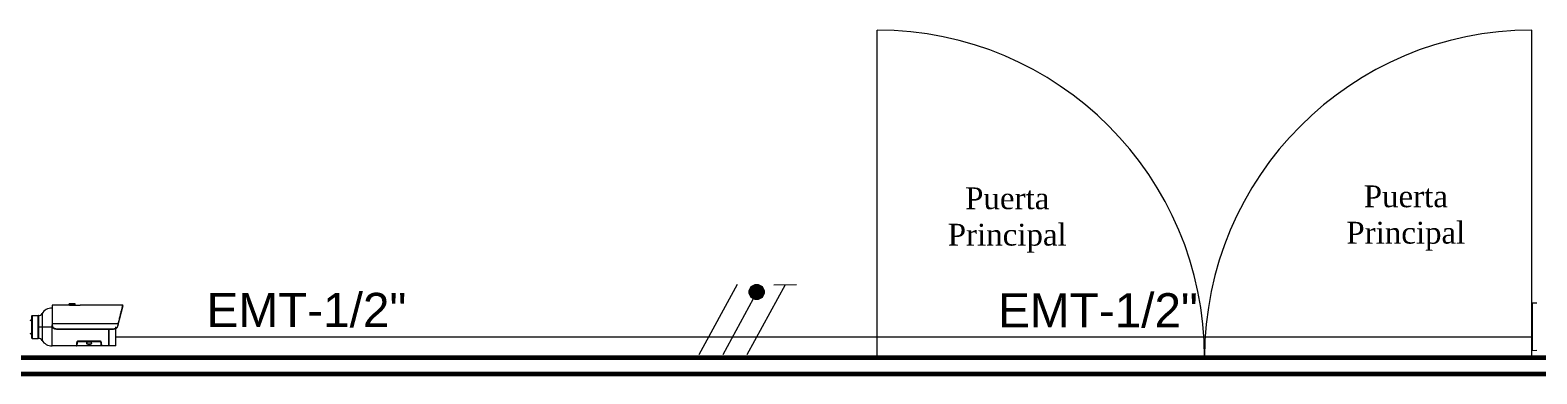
# Model space of a CAD drawing. Header units: metres. Extents: x 29 to 562, y -33 to 369.
# Drawn here: x 281.84 to 295.65, y 176.47 to 179.62 of the extents above; entities that cross this region are included whole.
import ezdxf

# ---------------------------------------------------------------- set-up
doc = ezdxf.new("R2010")
doc.units = ezdxf.units.M
doc.header["$LTSCALE"] = 2
for name, color, linetype, lineweight in [('001_Dark_1 10', 7, 'Continuous', 0), ('A-DOOR', 251, 'Continuous', 18), ('A-WALL', 7, 'Continuous', 60), ('Alambrado', 7, 'Continuous', 9), ('S-WALL', 7, 'Continuous', 60), ('TEXTO_ILUMINACION', 7, 'Continuous', 9), ('Tuberia', 1, 'Continuous', 9)]:
    doc.layers.add(name, color=color, linetype=linetype, lineweight=lineweight)
doc.styles.add('ROMANS', font='arial.ttf')
doc.styles.get("Standard").update_dxf_attribs({"font": 'arial.ttf'})

# ---------------------------------------------------------------- blocks, each defined once
blk = doc.blocks.new('Camaras')
at = {"layer": '001_Dark_1 10'}
for p, q in [((-0.00015, 0.01443), (-0.00015, -0.01443)), ((0, 0.01457), (0, -0.01457)), ((0.00069, 0.01453), (0, 0.01457)), ((0.00293, 0.01449), (0.00222, 0.01453)), ((0.03479, 0.01314), (0.03479, 0.00143)), ((0.03493, 0.01328), (0.03493, 0.00144)), ((0.04592, 0.01328), (0.03493, 0.01328)), ((0.04523, 0.01414), (0.04524, 0.01415)), ((0.04523, 0.0135), (0.04523, 0.01414)), ((0.04523, 0.0135), (0.04523, 0.0135)), ((0.04523, 0.0135), (0.04525, 0.01349)), ((0.0454, 0.01424), (0.04524, 0.01415)), ((0.0454, 0.0134), (0.04524, 0.01349)), ((0.04525, 0.0135), (0.04525, 0.01414)), ((0.04529, 0.0135), (0.04529, 0.01414)), ((0.0453, 0.01418), (0.0453, 0.01418)), ((0.0453, 0.01346), (0.0453, 0.01346)), ((0.0453, 0.01346), (0.0453, 0.01346)), ((0.04533, 0.01418), (0.04533, 0.01418)), ((0.04534, 0.01418), (0.04533, 0.01418)), ((0.04533, 0.01346), (0.04533, 0.01346)), ((0.04533, 0.01346), (0.04534, 0.01346)), ((0.04538, 0.01349), (0.04538, 0.01415)), ((0.04868, 0.01424), (0.0454, 0.01424)), ((0.0454, 0.01417), (0.0454, 0.01418)), ((0.04541, 0.01418), (0.0454, 0.01418)), ((0.0454, 0.01346), (0.0454, 0.01347)), ((0.0454, 0.01346), (0.04541, 0.01346)), ((0.0454, 0.0134), (0.04868, 0.0134)), ((0.04549, 0.01416), (0.04549, 0.01418)), ((0.04551, 0.01418), (0.04549, 0.01418)), ((0.04549, 0.01349), (0.04549, 0.01415)), ((0.04549, 0.01346), (0.04549, 0.01348)), ((0.04549, 0.01346), (0.04551, 0.01346)), ((0.04562, 0.01346), (0.04562, 0.01418)), ((0.04564, 0.01418), (0.04562, 0.01418)), ((0.04562, 0.01346), (0.04564, 0.01346)), ((0.04564, 0.01418), (0.04563, 0.01416)), ((0.04563, 0.01348), (0.04563, 0.01416)), ((0.04564, 0.01346), (0.04563, 0.01348)), ((0.04577, 0.01346), (0.04577, 0.01418)), ((0.0458, 0.01418), (0.04577, 0.01418)), ((0.04577, 0.01346), (0.0458, 0.01346)), ((0.0458, 0.01418), (0.04579, 0.01416)), ((0.04579, 0.01348), (0.04579, 0.01416)), ((0.0458, 0.01346), (0.04579, 0.01348)), ((0.04592, 0.0134), (0.04592, 0.01328)), ((0.04595, 0.01346), (0.04595, 0.01418)), ((0.04598, 0.01418), (0.04595, 0.01418)), ((0.04595, 0.01346), (0.04598, 0.01346)), ((0.04598, 0.01418), (0.04598, 0.01417)), ((0.04598, 0.01347), (0.04598, 0.01417)), ((0.04598, 0.01346), (0.04598, 0.01347)), ((0.04615, 0.01346), (0.04615, 0.01418)), ((0.04618, 0.01418), (0.04615, 0.01418)), ((0.04615, 0.01346), (0.04618, 0.01346)), ((0.04618, 0.01418), (0.04618, 0.01418)), ((0.04618, 0.01346), (0.04618, 0.01418)), ((0.04618, 0.01346), (0.04618, 0.01346)), ((0.04637, 0.01346), (0.04637, 0.01418)), ((0.0464, 0.01418), (0.04637, 0.01418)), ((0.04637, 0.01346), (0.0464, 0.01346)), ((0.0464, 0.01346), (0.0464, 0.01418)), ((0.0466, 0.01346), (0.0466, 0.01418)), ((0.04663, 0.01418), (0.0466, 0.01418)), ((0.0466, 0.01346), (0.04663, 0.01346)), ((0.04663, 0.01346), (0.04663, 0.01418)), ((0.04684, 0.01346), (0.04684, 0.01418)), ((0.04687, 0.01418), (0.04684, 0.01418)), ((0.04684, 0.01346), (0.04687, 0.01346)), ((0.04687, 0.01346), (0.04687, 0.01418)), ((0.04704, 0.01327), (0.05121, 0.01327)), ((0.04708, 0.01346), (0.04708, 0.01418)), ((0.04712, 0.01418), (0.04708, 0.01418)), ((0.04708, 0.01346), (0.04712, 0.01346)), ((0.04712, 0.01346), (0.04712, 0.01418)), ((0.04732, 0.01346), (0.04732, 0.01418)), ((0.04736, 0.01418), (0.04732, 0.01418)), ((0.04732, 0.01346), (0.04736, 0.01346)), ((0.04736, 0.01346), (0.04736, 0.01418)), ((0.04756, 0.01346), (0.04756, 0.01418)), ((0.04759, 0.01418), (0.04756, 0.01418)), ((0.04756, 0.01346), (0.04759, 0.01346)), ((0.04759, 0.01346), (0.04759, 0.01418)), ((0.04779, 0.01418), (0.04779, 0.01418)), ((0.04779, 0.01346), (0.04779, 0.01418)), ((0.04782, 0.01418), (0.04779, 0.01418)), ((0.04779, 0.01346), (0.04779, 0.01346)), ((0.04779, 0.01346), (0.04782, 0.01346)), ((0.04782, 0.01346), (0.04782, 0.01418)), ((0.048, 0.01417), (0.048, 0.01418)), ((0.04802, 0.01418), (0.048, 0.01418)), ((0.048, 0.01347), (0.048, 0.01417)), ((0.048, 0.01347), (0.048, 0.01346)), ((0.048, 0.01346), (0.04802, 0.01346)), ((0.04802, 0.01346), (0.04802, 0.01418)), ((0.04815, 0.0134), (0.04815, 0.01327)), ((0.04821, 0.01418), (0.04819, 0.01418)), ((0.04819, 0.01416), (0.04819, 0.01418)), ((0.04819, 0.01348), (0.04819, 0.01416)), ((0.04819, 0.01348), (0.04819, 0.01346)), ((0.04819, 0.01346), (0.04821, 0.01346)), ((0.04821, 0.01346), (0.04821, 0.01418)), ((0.04838, 0.01418), (0.04836, 0.01418)), ((0.04837, 0.01416), (0.04836, 0.01418)), ((0.04837, 0.01348), (0.04836, 0.01346)), ((0.04836, 0.01346), (0.04838, 0.01346)), ((0.04837, 0.01348), (0.04837, 0.01416)), ((0.04838, 0.01346), (0.04838, 0.01418)), ((0.04852, 0.01418), (0.0485, 0.01418)), ((0.0485, 0.01346), (0.04852, 0.01346)), ((0.04852, 0.01416), (0.04852, 0.01418)), ((0.04852, 0.01349), (0.04852, 0.01415)), ((0.04852, 0.01346), (0.04852, 0.01348)), ((0.04863, 0.01418), (0.04862, 0.01418)), ((0.04862, 0.01346), (0.04863, 0.01346)), ((0.04863, 0.01417), (0.04863, 0.01418)), ((0.04863, 0.01346), (0.04863, 0.01347)), ((0.04865, 0.01349), (0.04865, 0.01415)), ((0.04868, 0.01424), (0.04878, 0.01418)), ((0.04868, 0.0134), (0.04878, 0.01346)), ((0.04872, 0.01418), (0.04871, 0.01418)), ((0.04871, 0.01346), (0.04872, 0.01346)), ((0.04872, 0.01417), (0.04872, 0.01418)), ((0.04872, 0.01346), (0.04872, 0.01347)), ((0.04874, 0.0135), (0.04874, 0.01414)), ((0.04876, 0.01418), (0.04876, 0.01418)), ((0.04876, 0.01418), (0.04876, 0.01418)), ((0.04876, 0.01346), (0.04876, 0.01346)), ((0.04876, 0.01346), (0.04876, 0.01346)), ((0.04881, 0.0135), (0.04881, 0.01414)), ((0.04884, 0.0135), (0.04884, 0.01414)), ((0.07804, 0.01328), (0.05205, 0.01328)), ((0.07509, 0.00076), (0.07817, 0.0131)), ((0.02226, 0.00672), (0.02226, -0.00664)), ((0.02254, 0.007), (0.02254, -0.00692)), ((0.02254, 0.007), (0.02635, 0.007)), ((0.02635, -0.00692), (0.02635, 0.007)), ((0.02644, 0.00692), (0.02644, -0.00684)), ((0.02644, -0.00651), (0.02644, 0.00692)), ((0.02652, -0.00692), (0.02652, 0.007)), ((0.02652, 0.00004), (0.03522, 0.00004)), ((0.03479, -0.01152), (0.03479, 0.00143)), ((0.07526, 0.00201), (0.03493, 0.00201)), ((0.07349, 0.00004), (0.07349, -0.01139)), ((0.07526, 0.00202), (0.07496, 0.0008)), ((0.02254, -0.00692), (0.02635, -0.00692)), ((0.03747, -0.00135), (0.03757, -0.00135)), ((0.03757, -0.00121), (0.03757, -0.00135)), ((0.03757, -0.00121), (0.07239, -0.00121)), ((0.07239, -0.00135), (0.03757, -0.00135)), ((0.0508, -0.00859), (0.05071, -0.00859)), ((0.06402, -0.00856), (0.0508, -0.00856)), ((0.0508, -0.00856), (0.0508, -0.00859)), ((0.06402, -0.00859), (0.0508, -0.00859)), ((0.0508, -0.00867), (0.06402, -0.00867)), ((0.0508, -0.00867), (0.0508, -0.00881)), ((0.0508, -0.00881), (0.06402, -0.00881)), ((0.05502, -0.00859), (0.05501, -0.00867)), ((0.05576, -0.00859), (0.05577, -0.00867)), ((0.05602, -0.00912), (0.05599, -0.01004)), ((0.05602, -0.00867), (0.0561, -0.00859)), ((0.05879, -0.00912), (0.05602, -0.00912)), ((0.05607, -0.00997), (0.0561, -0.00915)), ((0.05874, -0.00915), (0.05608, -0.00915)), ((0.05629, -0.00859), (0.05629, -0.00867)), ((0.05852, -0.00867), (0.05852, -0.00859)), ((0.05871, -0.00915), (0.05874, -0.00997)), ((0.05872, -0.00859), (0.0588, -0.00867)), ((0.05882, -0.01004), (0.05879, -0.00912)), ((0.06402, -0.00859), (0.06402, -0.00856)), ((0.0641, -0.00859), (0.06402, -0.00859)), ((0.06402, -0.00881), (0.06402, -0.00867)), ((0.06959, -0.00135), (0.06959, -0.01152)), ((0.06959, -0.01152), (0.06959, -0.00135)), ((0.07239, -0.00135), (0.07239, -0.00121)), ((0.07376, -0.01112), (0.07376, -0.00095)), ((0.00293, -0.01441), (0, -0.01457)), ((0.04977, -0.01152), (0.03479, -0.01152)), ((0.04988, -0.00944), (0.04977, -0.01152)), ((0.04985, -0.01145), (0.04996, -0.00938)), ((0.04991, -0.01044), (0.04999, -0.01044)), ((0.04991, -0.01045), (0.04999, -0.01045)), ((0.05, -0.01026), (0.04992, -0.01026)), ((0.05004, -0.00939), (0.04994, -0.01144)), ((0.04994, -0.00987), (0.05002, -0.00987)), ((0.05002, -0.01152), (0.05013, -0.00946)), ((0.05699, -0.01152), (0.05002, -0.01152)), ((0.06479, -0.01152), (0.05782, -0.01152)), ((0.06469, -0.00946), (0.06479, -0.01152)), ((0.06488, -0.01144), (0.06477, -0.00939)), ((0.0648, -0.00987), (0.06488, -0.00987)), ((0.0649, -0.01026), (0.06482, -0.01026)), ((0.06483, -0.01044), (0.06491, -0.01044)), ((0.06483, -0.01045), (0.06491, -0.01045)), ((0.06485, -0.00938), (0.06496, -0.01145)), ((0.06505, -0.01152), (0.06494, -0.00944)), ((0.06959, -0.01152), (0.06505, -0.01152)), ((0.07349, -0.01139), (0.06959, -0.01152))]:
    blk.add_line(p, q, dxfattribs=at)
for centre, radius, start, end in [((0.03479, 0.00436), 0.00724, 90, 147.75278), ((0.03493, 0.01314), 0.000139, 90, 179.99959), ((0.04277, 0.01868), 0.00516, 298.57326, 298.76708), ((0.04287, 0.0185), 0.00495, 298.76619, 299.39617), ((0.04287, 0.00915), 0.00494, 60.59792, 61.23238), ((0.04821, 0.01314), 0.00118, 58.8911, 59.12944), ((0.04814, 0.01463), 0.00133, 300.87457, 301.08695), ((0.05118, 0.08797), 0.0747, 270.02539, 270.66597), ((0.07804, 0.01314), 0.000139, 345.99825, 90), ((0.02143, 0.00477), 0.000835, 270, 359.99713), ((0.02254, 0.00672), 0.000278, 90, 180), ((0.02635, 0.00692), 0.0000835, 0, 90), ((0.02652, 0.00692), 0.0000835, 92.12718, 180.61744), ((0.02644, 0.00963), 0.00263, 271.74765, 327.75278), ((0.03757, 0.00143), 0.00278, 179.9978, 267.94859), ((0.07239, 0.00143), 0.00278, 270.00221, 346.00239), ((0.02143, -0.00469), 0.000835, 0.00289, 90), ((0.02254, -0.00664), 0.000278, 180, 270), ((0.02635, -0.00684), 0.0000835, 270, 0), ((0.02652, -0.00684), 0.0000835, 179.39554, 267.87277), ((0.02644, -0.00955), 0.00263, 32.24722, 88.25301), ((0.03479, -0.00428), 0.00724, 212.24722, 270), ((0.0508, -0.00942), 0.000835, 90, 177.00009), ((0.0508, -0.00942), 0.000752, 89.99995, 177.00002), ((0.05079, -0.00934), 0.000783, 89.89496, 91.35446), ((0.05079, -0.00933), 0.000769, 89.38043, 89.89212), ((0.06404, -0.00914), 0.00058, 91.47829, 92.1708), ((0.06402, -0.00942), 0.000835, 2.99992, 90), ((0.06402, -0.00942), 0.000752, 2.99993, 90), ((0.06404, -0.00916), 0.0006, 89.51121, 91.47081), ((-0.00001, -0.01443), 0.000139, 180, 273), ((0.04977, -0.01144), 0.0000835, 269.91445, 356.96191), ((0.05002, -0.01144), 0.0000835, 177.0138, 269.91505), ((0.05742, -0.08348), 0.07196, 90.00651, 90.33899), ((0.05741, -0.08144), 0.06991, 89.65615, 89.99835), ((0.06479, -0.01144), 0.0000835, 270.08425, 2.98603), ((0.06505, -0.01144), 0.0000835, 183.03763, 270.0845), ((0.07348, -0.01112), 0.000278, 271.90903, 359.99739)]:
    blk.add_arc(centre, radius, start, end, dxfattribs=at)
for points, knots in [([(-0.00015, 0.01443), (-0.00015, 0.01446), (-0.00012, 0.01454), (-0.00004, 0.01457), (-0.00001, 0.01457)], [0, 0, 0, 0, 0.500104, 1, 1, 1, 1]), ([(0.00222, 0.01453), (0.00222, 0.01453), (0.00222, 0.01453), (0.00221, 0.01453), (0.0022, 0.01453), (0.00219, 0.01453), (0.00217, 0.01453), (0.00214, 0.01453), (0.0021, 0.01452), (0.00203, 0.01452), (0.00196, 0.01452), (0.00187, 0.01452), (0.00173, 0.01451), (0.00153, 0.01451), (0.00127, 0.01451), (0.00098, 0.01452), (0.00079, 0.01453), (0.00069, 0.01453)], [0, 0, 0, 0, 0.001203, 0.004813, 0.01083, 0.019237, 0.030006, 0.043107, 0.076193, 0.118185, 0.168649, 0.227122, 0.293024, 0.444552, 0.617382, 0.804993, 1, 1, 1, 1]), ([(0.0453, 0.01418), (0.0453, 0.01418), (0.04528, 0.01417), (0.04527, 0.01416), (0.04526, 0.01416), (0.04526, 0.01415), (0.04525, 0.01415), (0.04525, 0.01414), (0.04525, 0.01414), (0.04525, 0.01414), (0.04525, 0.01414)], [0, 0, 0, 0, 0.381161, 0.547799, 0.693506, 0.814699, 0.907868, 0.969835, 0.988697, 1, 1, 1, 1]), ([(0.04525, 0.01414), (0.04525, 0.01414), (0.04525, 0.01414), (0.04525, 0.01414), (0.04525, 0.01414), (0.04525, 0.01414), (0.04525, 0.01414), (0.04526, 0.01414), (0.04526, 0.01415), (0.04527, 0.01415), (0.04528, 0.01415), (0.04529, 0.01416)], [0, 0, 0, 0, 0.020449, 0.040457, 0.068662, 0.105296, 0.15039, 0.265151, 0.410521, 0.583673, 1, 1, 1, 1]), ([(0.0453, 0.01346), (0.0453, 0.01346), (0.04528, 0.01347), (0.04527, 0.01348), (0.04526, 0.01348), (0.04526, 0.01349), (0.04525, 0.01349), (0.04525, 0.0135), (0.04525, 0.0135), (0.04525, 0.0135), (0.04525, 0.0135)], [0, 0, 0, 0, 0.381233, 0.5479, 0.693637, 0.814885, 0.908087, 0.969969, 0.988756, 1, 1, 1, 1]), ([(0.04525, 0.0135), (0.04525, 0.0135), (0.04525, 0.0135), (0.04525, 0.0135), (0.04525, 0.0135), (0.04525, 0.0135), (0.04525, 0.0135), (0.04526, 0.0135), (0.04526, 0.01349), (0.04527, 0.01349), (0.04528, 0.01349), (0.04529, 0.01348)], [0, 0, 0, 0, 0.020527, 0.040546, 0.068736, 0.105344, 0.150418, 0.265221, 0.41066, 0.583793, 1, 1, 1, 1]), ([(0.04534, 0.01418), (0.04533, 0.01418), (0.04532, 0.01417), (0.04531, 0.01416), (0.0453, 0.01415), (0.0453, 0.01415), (0.0453, 0.01415), (0.04529, 0.01414), (0.04529, 0.01414)], [0, 0, 0, 0, 0.370128, 0.672677, 0.792001, 0.886959, 0.956013, 1, 1, 1, 1]), ([(0.04529, 0.01416), (0.04529, 0.01416), (0.04531, 0.01417), (0.04532, 0.01417), (0.04533, 0.01418)], [0, 0, 0, 0, 0.230234, 1, 1, 1, 1]), ([(0.04529, 0.01414), (0.04529, 0.01414), (0.0453, 0.01414), (0.04531, 0.01414), (0.04532, 0.01414), (0.04533, 0.01415), (0.04534, 0.01415), (0.04536, 0.01416), (0.04538, 0.01417), (0.04539, 0.01418), (0.0454, 0.01418)], [0, 0, 0, 0, 0.076934, 0.118999, 0.170065, 0.296327, 0.449268, 0.621805, 0.807465, 1, 1, 1, 1]), ([(0.04534, 0.01346), (0.04533, 0.01346), (0.04532, 0.01347), (0.04531, 0.01348), (0.0453, 0.01349), (0.0453, 0.01349), (0.0453, 0.01349), (0.04529, 0.0135), (0.04529, 0.0135)], [0, 0, 0, 0, 0.370161, 0.672744, 0.792105, 0.887119, 0.956175, 1, 1, 1, 1]), ([(0.04529, 0.0135), (0.04529, 0.0135), (0.0453, 0.0135), (0.04531, 0.0135), (0.04532, 0.0135), (0.04533, 0.01349), (0.04534, 0.01348), (0.04536, 0.01348), (0.04538, 0.01347), (0.04539, 0.01346), (0.0454, 0.01346)], [0, 0, 0, 0, 0.076972, 0.119028, 0.170106, 0.296387, 0.449269, 0.621776, 0.807453, 1, 1, 1, 1]), ([(0.04529, 0.01348), (0.04529, 0.01348), (0.04531, 0.01347), (0.04532, 0.01346), (0.04533, 0.01346)], [0, 0, 0, 0, 0.230167, 1, 1, 1, 1]), ([(0.04541, 0.01418), (0.0454, 0.01418), (0.0454, 0.01417), (0.04539, 0.01416), (0.04538, 0.01415), (0.04538, 0.01415), (0.04538, 0.01415)], [0, 0, 0, 0, 0.354916, 0.647096, 0.86354, 1, 1, 1, 1]), ([(0.04538, 0.01415), (0.04538, 0.01415), (0.04538, 0.01414), (0.04538, 0.01414), (0.04538, 0.01414), (0.04539, 0.01414), (0.04539, 0.01414), (0.0454, 0.01414), (0.04542, 0.01415), (0.04545, 0.01416), (0.04548, 0.01417), (0.04549, 0.01418)], [0, 0, 0, 0, 0.018224, 0.037406, 0.062464, 0.09582, 0.13808, 0.189145, 0.315208, 0.636536, 1, 1, 1, 1]), ([(0.04538, 0.01349), (0.04538, 0.01349), (0.04538, 0.0135), (0.04538, 0.0135), (0.04538, 0.0135), (0.04539, 0.0135), (0.04539, 0.0135), (0.0454, 0.0135), (0.04542, 0.01349), (0.04545, 0.01348), (0.04548, 0.01347), (0.04549, 0.01346)], [0, 0, 0, 0, 0.018168, 0.037297, 0.06235, 0.095725, 0.137993, 0.189059, 0.315162, 0.636455, 1, 1, 1, 1]), ([(0.04541, 0.01346), (0.0454, 0.01346), (0.0454, 0.01347), (0.04539, 0.01348), (0.04538, 0.01349), (0.04538, 0.01349), (0.04538, 0.01349)], [0, 0, 0, 0, 0.354861, 0.647005, 0.86349, 1, 1, 1, 1]), ([(0.04551, 0.01418), (0.0455, 0.01418), (0.0455, 0.01417), (0.04549, 0.01416), (0.04549, 0.01415), (0.04549, 0.01415)], [0, 0, 0, 0, 0.616239, 0.837333, 1, 1, 1, 1]), ([(0.04549, 0.01415), (0.04549, 0.01415), (0.04549, 0.01415), (0.04549, 0.01414), (0.04549, 0.01414), (0.0455, 0.01414), (0.04551, 0.01414), (0.04553, 0.01414), (0.04555, 0.01415), (0.04557, 0.01416), (0.0456, 0.01417), (0.04561, 0.01418), (0.04562, 0.01418)], [0, 0, 0, 0, 0.022892, 0.045867, 0.073372, 0.108136, 0.203055, 0.3302, 0.482169, 0.649844, 0.824892, 1, 1, 1, 1]), ([(0.04549, 0.01349), (0.04549, 0.01349), (0.04549, 0.01349), (0.04549, 0.0135), (0.04549, 0.0135), (0.0455, 0.0135), (0.04551, 0.0135), (0.04553, 0.01349), (0.04555, 0.01349), (0.04557, 0.01348), (0.0456, 0.01347), (0.04561, 0.01346), (0.04562, 0.01346)], [0, 0, 0, 0, 0.022903, 0.045843, 0.073312, 0.108075, 0.20302, 0.33018, 0.482148, 0.649789, 0.82486, 1, 1, 1, 1]), ([(0.04551, 0.01346), (0.0455, 0.01346), (0.0455, 0.01347), (0.04549, 0.01348), (0.04549, 0.01349), (0.04549, 0.01349)], [0, 0, 0, 0, 0.616114, 0.83722, 1, 1, 1, 1]), ([(0.04563, 0.01416), (0.04563, 0.01415), (0.04563, 0.01415), (0.04563, 0.01415), (0.04563, 0.01414), (0.04564, 0.01414), (0.04566, 0.01414), (0.04567, 0.01414), (0.04568, 0.01414), (0.04569, 0.01415), (0.0457, 0.01415), (0.04571, 0.01415), (0.04573, 0.01416), (0.04575, 0.01417), (0.04577, 0.01418), (0.04577, 0.01418)], [0, 0, 0, 0, 0.026824, 0.053407, 0.08361, 0.120304, 0.217576, 0.34623, 0.382506, 0.420103, 0.498586, 0.580396, 0.664274, 0.833971, 1, 1, 1, 1]), ([(0.04563, 0.01348), (0.04563, 0.01349), (0.04563, 0.01349), (0.04563, 0.01349), (0.04563, 0.0135), (0.04564, 0.0135), (0.04566, 0.0135), (0.04568, 0.0135), (0.0457, 0.01349), (0.04573, 0.01348), (0.04575, 0.01347), (0.04577, 0.01346), (0.04577, 0.01346)], [0, 0, 0, 0, 0.026852, 0.05345, 0.083632, 0.120303, 0.217606, 0.346275, 0.498593, 0.664216, 0.833934, 1, 1, 1, 1]), ([(0.04579, 0.01416), (0.04579, 0.01416), (0.04579, 0.01416), (0.04579, 0.01415), (0.04581, 0.01414), (0.04582, 0.01414), (0.04585, 0.01414), (0.04587, 0.01415), (0.0459, 0.01416), (0.04593, 0.01417), (0.04595, 0.01418), (0.04595, 0.01418)], [0, 0, 0, 0, 0.030163, 0.060068, 0.131304, 0.231672, 0.362457, 0.515491, 0.679245, 0.843406, 1, 1, 1, 1]), ([(0.04579, 0.01348), (0.04579, 0.01348), (0.04579, 0.01348), (0.04579, 0.01349), (0.0458, 0.0135), (0.04581, 0.0135), (0.04583, 0.0135), (0.04585, 0.0135), (0.04587, 0.01349), (0.0459, 0.01348), (0.04593, 0.01347), (0.04595, 0.01346), (0.04595, 0.01346)], [0, 0, 0, 0, 0.03017, 0.060088, 0.131288, 0.177593, 0.231882, 0.362643, 0.515645, 0.679311, 0.843427, 1, 1, 1, 1]), ([(0.04598, 0.01417), (0.04598, 0.01417), (0.04598, 0.01416), (0.04598, 0.01415), (0.04599, 0.01415), (0.046, 0.01414), (0.04602, 0.01414), (0.04604, 0.01414), (0.04607, 0.01415), (0.0461, 0.01415), (0.04613, 0.01417), (0.04615, 0.01418), (0.04615, 0.01418)], [0, 0, 0, 0, 0.032966, 0.065841, 0.142172, 0.190461, 0.246425, 0.379708, 0.533617, 0.695298, 0.853434, 1, 1, 1, 1]), ([(0.04598, 0.01347), (0.04598, 0.01347), (0.04598, 0.01348), (0.04598, 0.01349), (0.04599, 0.01349), (0.046, 0.0135), (0.04602, 0.0135), (0.04604, 0.0135), (0.04607, 0.01349), (0.0461, 0.01349), (0.04613, 0.01347), (0.04615, 0.01346), (0.04615, 0.01346)], [0, 0, 0, 0, 0.032967, 0.065853, 0.142204, 0.190473, 0.246428, 0.379732, 0.533644, 0.695289, 0.853415, 1, 1, 1, 1]), ([(0.04618, 0.01418), (0.04618, 0.01417), (0.04618, 0.01417), (0.04619, 0.01416), (0.0462, 0.01415), (0.04622, 0.01414), (0.04625, 0.01414), (0.04628, 0.01414), (0.04632, 0.01415), (0.04635, 0.01416), (0.04636, 0.01418), (0.04637, 0.01418)], [0, 0, 0, 0, 0.035321, 0.070908, 0.152486, 0.260598, 0.396992, 0.552197, 0.711889, 0.863747, 1, 1, 1, 1]), ([(0.04618, 0.01346), (0.04618, 0.01347), (0.04618, 0.01347), (0.04619, 0.01348), (0.0462, 0.01349), (0.04622, 0.0135), (0.04625, 0.0135), (0.04628, 0.0135), (0.04632, 0.01349), (0.04635, 0.01347), (0.04636, 0.01346), (0.04637, 0.01346)], [0, 0, 0, 0, 0.035316, 0.070903, 0.152504, 0.260595, 0.397009, 0.552215, 0.711885, 0.863729, 1, 1, 1, 1]), ([(0.0464, 0.01418), (0.0464, 0.01418), (0.0464, 0.01417), (0.04641, 0.01416), (0.04642, 0.01415), (0.04645, 0.01414), (0.04648, 0.01414), (0.04651, 0.01414), (0.04655, 0.01415), (0.04658, 0.01416), (0.04659, 0.01418), (0.0466, 0.01418)], [0, 0, 0, 0, 0.03693, 0.075231, 0.163906, 0.278608, 0.41946, 0.575673, 0.731843, 0.875493, 1, 1, 1, 1]), ([(0.0464, 0.01346), (0.0464, 0.01346), (0.0464, 0.01347), (0.04641, 0.01348), (0.04642, 0.01349), (0.04645, 0.0135), (0.04648, 0.0135), (0.04651, 0.0135), (0.04655, 0.01349), (0.04658, 0.01348), (0.04659, 0.01346), (0.0466, 0.01346)], [0, 0, 0, 0, 0.036927, 0.075224, 0.16391, 0.278606, 0.419468, 0.575687, 0.731842, 0.875475, 1, 1, 1, 1]), ([(0.04663, 0.01418), (0.04664, 0.01418), (0.04664, 0.01416), (0.04666, 0.01415), (0.04669, 0.01414), (0.04672, 0.01414), (0.04676, 0.01414), (0.04679, 0.01415), (0.04682, 0.01416), (0.04683, 0.01418), (0.04684, 0.01418)], [0, 0, 0, 0, 0.081557, 0.182311, 0.307907, 0.454465, 0.609469, 0.757976, 0.889471, 1, 1, 1, 1]), ([(0.04663, 0.01346), (0.04664, 0.01346), (0.04664, 0.01348), (0.04666, 0.01349), (0.04669, 0.0135), (0.04672, 0.0135), (0.04676, 0.0135), (0.04679, 0.01349), (0.04682, 0.01348), (0.04683, 0.01346), (0.04684, 0.01346)], [0, 0, 0, 0, 0.081553, 0.182311, 0.307904, 0.454473, 0.609481, 0.757975, 0.889454, 1, 1, 1, 1]), ([(0.04687, 0.01418), (0.04688, 0.01417), (0.04689, 0.01416), (0.04692, 0.01415), (0.04695, 0.01414), (0.04699, 0.01414), (0.04702, 0.01415), (0.04704, 0.01415)], [0, 0, 0, 0, 0.184229, 0.300372, 0.432011, 0.722159, 1, 1, 1, 1]), ([(0.04687, 0.01346), (0.04688, 0.01347), (0.04689, 0.01348), (0.04692, 0.01349), (0.04695, 0.0135), (0.04699, 0.0135), (0.04702, 0.01349), (0.04704, 0.01349)], [0, 0, 0, 0, 0.184292, 0.300475, 0.432076, 0.72214, 1, 1, 1, 1]), ([(0.04704, 0.01415), (0.04705, 0.01415), (0.04706, 0.01416), (0.04708, 0.01417), (0.04708, 0.01418)], [0, 0, 0, 0, 0.552225, 1, 1, 1, 1]), ([(0.04704, 0.01349), (0.04705, 0.01348), (0.04706, 0.01348), (0.04708, 0.01346), (0.04708, 0.01346)], [0, 0, 0, 0, 0.552195, 1, 1, 1, 1]), ([(0.04712, 0.01418), (0.04712, 0.01418), (0.04713, 0.01416), (0.04716, 0.01415), (0.04719, 0.01414), (0.04723, 0.01414), (0.04726, 0.01414), (0.04729, 0.01415), (0.04732, 0.01417), (0.04732, 0.01418)], [0, 0, 0, 0, 0.104258, 0.230038, 0.374828, 0.529209, 0.678443, 0.809399, 1, 1, 1, 1]), ([(0.04712, 0.01346), (0.04712, 0.01346), (0.04713, 0.01348), (0.04716, 0.01349), (0.04719, 0.0135), (0.04723, 0.0135), (0.04726, 0.0135), (0.04728, 0.01349), (0.0473, 0.01348), (0.04732, 0.01347), (0.04732, 0.01346)], [0, 0, 0, 0, 0.104236, 0.229987, 0.374747, 0.529106, 0.678315, 0.746734, 0.809433, 1, 1, 1, 1]), ([(0.04736, 0.01418), (0.04736, 0.01418), (0.04738, 0.01416), (0.04741, 0.01415), (0.04744, 0.01414), (0.04747, 0.01414), (0.04751, 0.01414), (0.04753, 0.01415), (0.04755, 0.01416), (0.04756, 0.01418), (0.04756, 0.01418)], [0, 0, 0, 0, 0.117515, 0.255246, 0.407793, 0.563664, 0.707553, 0.827841, 0.92247, 1, 1, 1, 1]), ([(0.04736, 0.01346), (0.04736, 0.01346), (0.04738, 0.01348), (0.04741, 0.01349), (0.04744, 0.0135), (0.04747, 0.0135), (0.04751, 0.0135), (0.04753, 0.01349), (0.04755, 0.01348), (0.04756, 0.01346), (0.04756, 0.01346)], [0, 0, 0, 0, 0.117515, 0.25524, 0.407787, 0.563668, 0.707561, 0.827835, 0.922457, 1, 1, 1, 1]), ([(0.04759, 0.01418), (0.0476, 0.01418), (0.04762, 0.01416), (0.04765, 0.01415), (0.04768, 0.01414), (0.04771, 0.01414), (0.04774, 0.01414), (0.04777, 0.01415), (0.04778, 0.01416), (0.04778, 0.01417), (0.04779, 0.01418), (0.04779, 0.01418)], [0, 0, 0, 0, 0.131021, 0.279656, 0.43834, 0.594331, 0.732413, 0.842727, 0.926887, 0.963691, 1, 1, 1, 1]), ([(0.04759, 0.01346), (0.0476, 0.01346), (0.04762, 0.01348), (0.04765, 0.01349), (0.04768, 0.0135), (0.04771, 0.0135), (0.04774, 0.0135), (0.04776, 0.01349), (0.04777, 0.01349), (0.04778, 0.01348), (0.04778, 0.01347), (0.04779, 0.01346), (0.04779, 0.01346)], [0, 0, 0, 0, 0.130979, 0.279556, 0.438191, 0.594137, 0.732178, 0.791159, 0.842777, 0.926897, 0.963701, 1, 1, 1, 1]), ([(0.04782, 0.01418), (0.04782, 0.01418), (0.04784, 0.01417), (0.04787, 0.01415), (0.0479, 0.01414), (0.04793, 0.01414), (0.04796, 0.01414), (0.04798, 0.01415), (0.04799, 0.01416), (0.048, 0.01416), (0.048, 0.01417), (0.048, 0.01417)], [0, 0, 0, 0, 0.14154, 0.2967, 0.457434, 0.612005, 0.74675, 0.852661, 0.931575, 0.965819, 1, 1, 1, 1]), ([(0.04782, 0.01346), (0.04782, 0.01346), (0.04784, 0.01347), (0.04787, 0.01349), (0.0479, 0.01349), (0.04793, 0.0135), (0.04796, 0.0135), (0.04797, 0.0135), (0.04798, 0.01349), (0.04799, 0.01348), (0.048, 0.01348), (0.048, 0.01347), (0.048, 0.01347)], [0, 0, 0, 0, 0.141499, 0.296599, 0.457292, 0.611809, 0.746526, 0.803389, 0.852723, 0.931566, 0.965817, 1, 1, 1, 1]), ([(0.04802, 0.01418), (0.04803, 0.01418), (0.04805, 0.01417), (0.04808, 0.01416), (0.04811, 0.01415), (0.04813, 0.01414), (0.04816, 0.01414), (0.04818, 0.01414), (0.04819, 0.01415), (0.04819, 0.01416), (0.04819, 0.01416), (0.04819, 0.01416)], [0, 0, 0, 0, 0.151712, 0.313022, 0.47578, 0.629248, 0.761198, 0.863232, 0.93698, 0.968395, 1, 1, 1, 1]), ([(0.04802, 0.01346), (0.04803, 0.01346), (0.04805, 0.01347), (0.04808, 0.01348), (0.04811, 0.01349), (0.04813, 0.0135), (0.04816, 0.0135), (0.04818, 0.0135), (0.04819, 0.01349), (0.04819, 0.01348), (0.04819, 0.01348), (0.04819, 0.01348)], [0, 0, 0, 0, 0.151719, 0.31302, 0.475791, 0.629249, 0.761216, 0.863252, 0.936972, 0.968375, 1, 1, 1, 1]), ([(0.04821, 0.01418), (0.04822, 0.01418), (0.04824, 0.01417), (0.04827, 0.01416), (0.04829, 0.01415), (0.04832, 0.01414), (0.04834, 0.01414), (0.04835, 0.01414), (0.04836, 0.01415), (0.04837, 0.01415), (0.04837, 0.01415), (0.04837, 0.01416), (0.04837, 0.01416)], [0, 0, 0, 0, 0.161374, 0.328391, 0.493058, 0.64563, 0.775228, 0.873888, 0.911609, 0.943191, 0.97146, 1, 1, 1, 1]), ([(0.04821, 0.01346), (0.04822, 0.01346), (0.04824, 0.01347), (0.04827, 0.01348), (0.04829, 0.01349), (0.04832, 0.0135), (0.04834, 0.0135), (0.04835, 0.0135), (0.04836, 0.01349), (0.04837, 0.01349), (0.04837, 0.01349), (0.04837, 0.01348), (0.04837, 0.01348)], [0, 0, 0, 0, 0.161387, 0.328401, 0.493084, 0.645653, 0.775266, 0.873927, 0.911662, 0.943245, 0.971475, 1, 1, 1, 1]), ([(0.04838, 0.01418), (0.04839, 0.01418), (0.04841, 0.01417), (0.04843, 0.01416), (0.04845, 0.01415), (0.04848, 0.01414), (0.04849, 0.01414), (0.04851, 0.01414), (0.04852, 0.01414), (0.04852, 0.01415), (0.04852, 0.01415), (0.04852, 0.01415), (0.04852, 0.01415)], [0, 0, 0, 0, 0.170684, 0.343201, 0.509884, 0.661972, 0.789825, 0.885791, 0.921438, 0.950257, 0.975063, 1, 1, 1, 1]), ([(0.04838, 0.01346), (0.04839, 0.01346), (0.04841, 0.01347), (0.04843, 0.01348), (0.04845, 0.01349), (0.04848, 0.0135), (0.04849, 0.0135), (0.04851, 0.0135), (0.04852, 0.0135), (0.04852, 0.01349), (0.04852, 0.01349), (0.04852, 0.01349), (0.04852, 0.01349)], [0, 0, 0, 0, 0.170692, 0.343202, 0.50989, 0.66198, 0.789829, 0.885802, 0.921455, 0.950298, 0.975108, 1, 1, 1, 1]), ([(0.04852, 0.01415), (0.04852, 0.01415), (0.04852, 0.01416), (0.04852, 0.01417), (0.04851, 0.01418), (0.0485, 0.01418)], [0, 0, 0, 0, 0.175799, 0.399973, 1, 1, 1, 1]), ([(0.04852, 0.01349), (0.04852, 0.01349), (0.04852, 0.01348), (0.04852, 0.01347), (0.04851, 0.01346), (0.0485, 0.01346)], [0, 0, 0, 0, 0.175678, 0.399936, 1, 1, 1, 1]), ([(0.04852, 0.01418), (0.04853, 0.01418), (0.04854, 0.01417), (0.04857, 0.01416), (0.04859, 0.01415), (0.04861, 0.01415), (0.04862, 0.01414), (0.04864, 0.01414), (0.04864, 0.01414), (0.04865, 0.01414), (0.04865, 0.01415), (0.04865, 0.01415), (0.04865, 0.01415)], [0, 0, 0, 0, 0.179451, 0.357112, 0.525776, 0.677646, 0.804175, 0.8981, 0.932093, 0.958283, 0.979355, 1, 1, 1, 1]), ([(0.04852, 0.01346), (0.04853, 0.01346), (0.04854, 0.01347), (0.04857, 0.01348), (0.04859, 0.01349), (0.04861, 0.01349), (0.04862, 0.0135), (0.04864, 0.0135), (0.04864, 0.0135), (0.04865, 0.0135), (0.04865, 0.01349), (0.04865, 0.01349), (0.04865, 0.01349)], [0, 0, 0, 0, 0.179444, 0.357086, 0.525736, 0.677609, 0.80411, 0.898043, 0.932031, 0.958227, 0.979338, 1, 1, 1, 1]), ([(0.04865, 0.01415), (0.04865, 0.01415), (0.04865, 0.01416), (0.04864, 0.01417), (0.04863, 0.01418), (0.04862, 0.01418)], [0, 0, 0, 0, 0.149572, 0.368077, 1, 1, 1, 1]), ([(0.04865, 0.01349), (0.04865, 0.01349), (0.04865, 0.01348), (0.04864, 0.01347), (0.04863, 0.01346), (0.04862, 0.01346)], [0, 0, 0, 0, 0.149357, 0.367885, 1, 1, 1, 1]), ([(0.04863, 0.01418), (0.04864, 0.01418), (0.04865, 0.01417), (0.04867, 0.01416), (0.04869, 0.01415), (0.04871, 0.01415), (0.04872, 0.01414), (0.04873, 0.01414), (0.04874, 0.01414), (0.04874, 0.01414), (0.04874, 0.01414), (0.04874, 0.01414), (0.04874, 0.01414), (0.04874, 0.01414)], [0, 0, 0, 0, 0.187432, 0.36969, 0.540142, 0.691903, 0.817468, 0.868294, 0.910215, 0.942992, 0.967103, 0.984405, 1, 1, 1, 1]), ([(0.04863, 0.01346), (0.04864, 0.01346), (0.04865, 0.01347), (0.04867, 0.01348), (0.04869, 0.01349), (0.04871, 0.01349), (0.04872, 0.0135), (0.04873, 0.0135), (0.04874, 0.0135), (0.04874, 0.0135), (0.04874, 0.0135), (0.04874, 0.0135), (0.04874, 0.0135), (0.04874, 0.0135)], [0, 0, 0, 0, 0.18743, 0.369676, 0.540113, 0.691889, 0.817429, 0.868243, 0.910167, 0.942946, 0.967046, 0.984349, 1, 1, 1, 1]), ([(0.04874, 0.01414), (0.04874, 0.01415), (0.04874, 0.01415), (0.04874, 0.01415), (0.04873, 0.01416), (0.04872, 0.01417), (0.04871, 0.01418), (0.04871, 0.01418)], [0, 0, 0, 0, 0.051713, 0.125065, 0.339961, 0.637133, 1, 1, 1, 1]), ([(0.04874, 0.0135), (0.04874, 0.01349), (0.04874, 0.01349), (0.04874, 0.01349), (0.04873, 0.01348), (0.04872, 0.01347), (0.04871, 0.01346), (0.04871, 0.01346)], [0, 0, 0, 0, 0.051808, 0.125081, 0.339859, 0.637094, 1, 1, 1, 1]), ([(0.04872, 0.01418), (0.04873, 0.01417), (0.04874, 0.01417), (0.04877, 0.01416), (0.04878, 0.01415), (0.04879, 0.01414), (0.0488, 0.01414), (0.04881, 0.01414), (0.04881, 0.01414), (0.04881, 0.01414), (0.04881, 0.01414), (0.04881, 0.01414)], [0, 0, 0, 0, 0.380141, 0.551899, 0.703437, 0.828355, 0.920542, 0.952913, 0.975833, 0.990157, 1, 1, 1, 1]), ([(0.04872, 0.01346), (0.04873, 0.01346), (0.04874, 0.01347), (0.04876, 0.01348), (0.04877, 0.01349), (0.04878, 0.01349), (0.04879, 0.01349), (0.0488, 0.0135), (0.04881, 0.0135), (0.04881, 0.0135), (0.04881, 0.0135), (0.04881, 0.0135), (0.04881, 0.0135)], [0, 0, 0, 0, 0.380168, 0.551928, 0.630622, 0.7035, 0.828427, 0.920581, 0.952957, 0.975884, 0.990187, 1, 1, 1, 1]), ([(0.04881, 0.01414), (0.04881, 0.01414), (0.04881, 0.01415), (0.04881, 0.01415), (0.0488, 0.01415), (0.0488, 0.01416), (0.04879, 0.01416), (0.04878, 0.01417), (0.04877, 0.01418), (0.04876, 0.01418)], [0, 0, 0, 0, 0.036684, 0.10192, 0.195864, 0.316095, 0.459711, 0.623694, 1, 1, 1, 1]), ([(0.04876, 0.01418), (0.04877, 0.01418), (0.04879, 0.01417), (0.0488, 0.01416), (0.04882, 0.01415)], [0, 0, 0, 0, 0.276414, 1, 1, 1, 1]), ([(0.04881, 0.0135), (0.04881, 0.0135), (0.04881, 0.01349), (0.04881, 0.01349), (0.0488, 0.01349), (0.0488, 0.01348), (0.04879, 0.01348), (0.04878, 0.01347), (0.04877, 0.01346), (0.04876, 0.01346)], [0, 0, 0, 0, 0.036794, 0.102088, 0.195948, 0.316097, 0.459694, 0.62369, 1, 1, 1, 1]), ([(0.04876, 0.01346), (0.04877, 0.01346), (0.04879, 0.01347), (0.0488, 0.01348), (0.04882, 0.01349)], [0, 0, 0, 0, 0.276402, 1, 1, 1, 1]), ([(0.04882, 0.01416), (0.04882, 0.01416), (0.0488, 0.01417), (0.04879, 0.01417), (0.04878, 0.01418)], [0, 0, 0, 0, 0.218281, 1, 1, 1, 1]), ([(0.04882, 0.01348), (0.04882, 0.01348), (0.0488, 0.01347), (0.04879, 0.01346), (0.04878, 0.01346)], [0, 0, 0, 0, 0.21817, 1, 1, 1, 1]), ([(0.04883, 0.01415), (0.04883, 0.01415), (0.04883, 0.01415), (0.04883, 0.01415), (0.04882, 0.01415)], [0, 0, 0, 0, 0.218883, 1, 1, 1, 1]), ([(0.04882, 0.01415), (0.04882, 0.01415), (0.04883, 0.01415), (0.04883, 0.01414), (0.04884, 0.01414), (0.04884, 0.01414), (0.04884, 0.01414), (0.04884, 0.01414), (0.04884, 0.01414)], [0, 0, 0, 0, 0.424121, 0.74201, 0.855611, 0.93669, 0.984038, 1, 1, 1, 1]), ([(0.04882, 0.01349), (0.04882, 0.01349), (0.04883, 0.01349), (0.04883, 0.01349), (0.04884, 0.0135), (0.04884, 0.0135), (0.04884, 0.0135), (0.04884, 0.0135), (0.04884, 0.0135), (0.04884, 0.0135)], [0, 0, 0, 0, 0.424285, 0.597758, 0.74215, 0.855673, 0.93673, 0.984131, 1, 1, 1, 1]), ([(0.04883, 0.01349), (0.04883, 0.01349), (0.04883, 0.01349), (0.04883, 0.01349), (0.04882, 0.01349)], [0, 0, 0, 0, 0.22177, 1, 1, 1, 1]), ([(0.04884, 0.01414), (0.04884, 0.01414), (0.04884, 0.01414), (0.04884, 0.01414), (0.04884, 0.01415), (0.04884, 0.01415), (0.04883, 0.01415)], [0, 0, 0, 0, 0.08451, 0.281378, 0.588474, 1, 1, 1, 1]), ([(0.04884, 0.0135), (0.04884, 0.0135), (0.04884, 0.0135), (0.04884, 0.0135), (0.04884, 0.01349), (0.04884, 0.01349), (0.04883, 0.01349)], [0, 0, 0, 0, 0.08331, 0.280385, 0.588187, 1, 1, 1, 1]), ([(0.07526, 0.00202), (0.07548, 0.00291), (0.07581, 0.00423), (0.07624, 0.00598), (0.07656, 0.00725), (0.07685, 0.00845), (0.07712, 0.00955), (0.07735, 0.01051), (0.07753, 0.0112), (0.07764, 0.01167), (0.07771, 0.01196), (0.07777, 0.01221), (0.07782, 0.01242), (0.07787, 0.01259), (0.07791, 0.01274), (0.07793, 0.01286), (0.07796, 0.01297), (0.07798, 0.01305), (0.078, 0.01312), (0.07801, 0.01317), (0.07802, 0.01321), (0.07803, 0.01324), (0.07803, 0.01326), (0.07803, 0.01327), (0.07804, 0.01327), (0.07804, 0.01327), (0.07804, 0.01328), (0.07804, 0.01328)], [0, 0, 0, 0, 0.236389, 0.352749, 0.466182, 0.574182, 0.673148, 0.75922, 0.829659, 0.858809, 0.88413, 0.905913, 0.92451, 0.940191, 0.953258, 0.964104, 0.973083, 0.980423, 0.986316, 0.990935, 0.99445, 0.997016, 0.998735, 0.999306, 0.999699, 0.999927, 1, 1, 1, 1]), ([(0.02867, 0.00823), (0.02866, 0.00823), (0.02867, 0.00821), (0.02866, 0.00821), (0.02867, 0.00818), (0.02867, 0.00814), (0.02867, 0.00808), (0.02867, 0.008), (0.02867, 0.00786), (0.02867, 0.00765), (0.02867, 0.00734), (0.02868, 0.00698), (0.02868, 0.00655), (0.02868, 0.00606), (0.02868, 0.0055), (0.02867, 0.00462), (0.02867, 0.00339), (0.02866, 0.00177), (0.02867, 0.00063), (0.02867, 0.00004)], [0, 0, 0, 0, 0.001123, 0.002518, 0.004461, 0.009971, 0.017609, 0.027329, 0.03908, 0.068474, 0.105444, 0.149917, 0.201992, 0.262193, 0.330953, 0.407861, 0.582717, 0.782195, 1, 1, 1, 1]), ([(0.02867, 0.00004), (0.02867, -0.00055), (0.02866, -0.00169), (0.02867, -0.00331), (0.02867, -0.00454), (0.02868, -0.00542), (0.02868, -0.00598), (0.02868, -0.00647), (0.02868, -0.0069), (0.02867, -0.00726), (0.02867, -0.00753), (0.02867, -0.00771), (0.02867, -0.00782), (0.02867, -0.00792), (0.02867, -0.008), (0.02867, -0.00806), (0.02866, -0.0081), (0.02867, -0.00813), (0.02866, -0.00814), (0.02867, -0.00814), (0.02867, -0.00815)], [0, 0, 0, 0, 0.217805, 0.417283, 0.592139, 0.669047, 0.737807, 0.798008, 0.850083, 0.894556, 0.931526, 0.947187, 0.96092, 0.972671, 0.982391, 0.990029, 0.995539, 0.997482, 0.998877, 1, 1, 1, 1]), ([(0.03493, 0.00201), (0.03491, 0.00201), (0.03489, 0.00201), (0.03485, 0.00201), (0.03483, 0.00201), (0.03481, 0.002), (0.0348, 0.002), (0.03479, 0.002), (0.03479, 0.002), (0.03479, 0.002)], [0, 0, 0, 0, 0.366513, 0.544859, 0.704261, 0.833539, 0.926712, 0.980781, 1, 1, 1, 1]), ([(0.03479, 0.00143), (0.03479, 0.00143), (0.03479, 0.00143), (0.0348, 0.00144), (0.03481, 0.00144), (0.03483, 0.00144), (0.03485, 0.00144), (0.03489, 0.00144), (0.03491, 0.00144), (0.03493, 0.00144)], [0, 0, 0, 0, 0.021707, 0.079154, 0.17169, 0.295693, 0.446652, 0.618935, 1, 1, 1, 1]), ([(0.03757, -0.00121), (0.03723, -0.0012), (0.03653, -0.00107), (0.03565, -0.00048), (0.03506, 0.0004), (0.03493, 0.0011), (0.03493, 0.00144)], [0, 0, 0, 0, 0.250166, 0.500221, 0.750145, 1, 1, 1, 1]), ([(0.07496, 0.0008), (0.07489, 0.00052), (0.07465, -0.00003), (0.07405, -0.00068), (0.07327, -0.00111), (0.07269, -0.0012), (0.07239, -0.00121)], [0, 0, 0, 0, 0.249868, 0.499808, 0.749855, 1, 1, 1, 1]), ([(0.07496, 0.0008), (0.07498, 0.0008), (0.075, 0.00079), (0.07503, 0.00078), (0.07505, 0.00077), (0.07507, 0.00077), (0.07508, 0.00076), (0.07509, 0.00076), (0.07509, 0.00076), (0.07509, 0.00076)], [0, 0, 0, 0, 0.380185, 0.552498, 0.703667, 0.827959, 0.920755, 0.978363, 1, 1, 1, 1]), ([(0.0754, 0.00197), (0.0754, 0.00197), (0.07539, 0.00197), (0.07539, 0.00197), (0.07537, 0.00198), (0.07536, 0.00198), (0.07534, 0.00199), (0.0753, 0.002), (0.07528, 0.002), (0.07526, 0.00201)], [0, 0, 0, 0, 0.01763, 0.068075, 0.156689, 0.282299, 0.440633, 0.621078, 1, 1, 1, 1]), ([(0.05077, -0.00856), (0.05064, -0.00856), (0.05039, -0.00863), (0.05015, -0.00881), (0.05002, -0.00898), (0.04995, -0.00911), (0.04991, -0.00924), (0.04989, -0.00932), (0.04989, -0.00937)], [0, 0, 0, 0, 0.298794, 0.565384, 0.685497, 0.797374, 0.901562, 1, 1, 1, 1]), ([(0.0508, -0.00881), (0.05074, -0.00881), (0.05064, -0.00883), (0.05049, -0.00888), (0.05037, -0.00896), (0.05026, -0.00908), (0.05016, -0.00924), (0.05013, -0.00939), (0.05013, -0.00946)], [0, 0, 0, 0, 0.157741, 0.307923, 0.44685, 0.574306, 0.800193, 1, 1, 1, 1]), ([(0.05608, -0.00915), (0.05607, -0.00915), (0.05605, -0.00914), (0.05603, -0.00913), (0.05602, -0.00912)], [0, 0, 0, 0, 0.454023, 1, 1, 1, 1]), ([(0.05874, -0.00915), (0.05875, -0.00915), (0.05877, -0.00914), (0.05878, -0.00913), (0.05879, -0.00912)], [0, 0, 0, 0, 0.4541, 1, 1, 1, 1]), ([(0.06469, -0.00946), (0.06468, -0.00939), (0.06465, -0.00924), (0.06456, -0.00908), (0.06444, -0.00896), (0.06432, -0.00888), (0.06418, -0.00883), (0.06407, -0.00881), (0.06402, -0.00881)], [0, 0, 0, 0, 0.199808, 0.425708, 0.553171, 0.692107, 0.842286, 1, 1, 1, 1]), ([(0.06493, -0.00937), (0.06492, -0.00932), (0.06491, -0.00924), (0.06486, -0.00911), (0.06479, -0.00898), (0.06466, -0.00881), (0.06447, -0.00867), (0.06424, -0.00858), (0.06411, -0.00856), (0.06405, -0.00856)], [0, 0, 0, 0, 0.098243, 0.202309, 0.31384, 0.433563, 0.699933, 0.847151, 1, 1, 1, 1]), ([(0.04988, -0.00944), (0.0499, -0.00944), (0.04994, -0.00943), (0.04996, -0.0094), (0.04996, -0.00938)], [0, 0, 0, 0, 0.53928, 1, 1, 1, 1]), ([(0.05013, -0.00946), (0.0501, -0.00946), (0.05006, -0.00944), (0.05004, -0.0094), (0.05004, -0.00939)], [0, 0, 0, 0, 0.61952, 1, 1, 1, 1]), ([(0.05599, -0.01004), (0.05601, -0.01004), (0.05604, -0.01003), (0.05607, -0.01), (0.05607, -0.00998), (0.05607, -0.00997)], [0, 0, 0, 0, 0.515712, 0.771164, 1, 1, 1, 1]), ([(0.05882, -0.01004), (0.05883, -0.01009), (0.05881, -0.01018), (0.05874, -0.0103), (0.05861, -0.01041), (0.05844, -0.01049), (0.05822, -0.01056), (0.05797, -0.01061), (0.0577, -0.01064), (0.05741, -0.01064), (0.05712, -0.01064), (0.05684, -0.01061), (0.05659, -0.01056), (0.05638, -0.01049), (0.05621, -0.01041), (0.05608, -0.0103), (0.056, -0.01018), (0.05599, -0.01009), (0.05599, -0.01004)], [0, 0, 0, 0, 0.039732, 0.080875, 0.128302, 0.185171, 0.25241, 0.328997, 0.412596, 0.499975, 0.587336, 0.670996, 0.747638, 0.814849, 0.871735, 0.919156, 0.960259, 1, 1, 1, 1]), ([(0.05874, -0.00997), (0.05874, -0.01001), (0.05873, -0.0101), (0.05866, -0.01023), (0.05854, -0.01033), (0.05838, -0.01042), (0.05817, -0.01048), (0.05794, -0.01053), (0.05768, -0.01056), (0.05741, -0.01057), (0.05713, -0.01056), (0.05687, -0.01053), (0.05664, -0.01048), (0.05644, -0.01042), (0.05627, -0.01033), (0.05615, -0.01023), (0.05608, -0.0101), (0.05607, -0.01001), (0.05607, -0.00997)], [0, 0, 0, 0, 0.041294, 0.083623, 0.131688, 0.188605, 0.255541, 0.331468, 0.414244, 0.500588, 0.586879, 0.669513, 0.74524, 0.811959, 0.868687, 0.916595, 0.958785, 1, 1, 1, 1]), ([(0.05882, -0.01004), (0.0588, -0.01004), (0.05877, -0.01003), (0.05875, -0.01), (0.05874, -0.00998), (0.05874, -0.00997)], [0, 0, 0, 0, 0.515965, 0.77134, 1, 1, 1, 1]), ([(0.06469, -0.00946), (0.06471, -0.00946), (0.06474, -0.00945), (0.06477, -0.00941), (0.06477, -0.00939), (0.06477, -0.00939)], [0, 0, 0, 0, 0.533116, 0.784839, 1, 1, 1, 1]), ([(0.06494, -0.00944), (0.06492, -0.00944), (0.06488, -0.00943), (0.06485, -0.0094), (0.06485, -0.00938)], [0, 0, 0, 0, 0.539132, 1, 1, 1, 1])]:
    blk.add_open_spline(points, degree=3, knots=knots, dxfattribs=at)
for points in [[(-0.00001, 0.01457), (0, 0.01457), (0, 0.01457), (0, 0.01457)], [(0.04989, -0.00937), (0.04988, -0.00939), (0.04988, -0.00942), (0.04988, -0.00944)], [(0.06494, -0.00944), (0.06493, -0.00942), (0.06493, -0.00939), (0.06493, -0.00937)]]:
    blk.add_open_spline(points, degree=3, dxfattribs=at)

msp = doc.modelspace()

# ---------------------------------------------------------------- hatches: boundary and pattern name
at = {"layer": 'Alambrado', "linetype": 'ByBlock'}
h = msp.add_hatch(color=256, dxfattribs=at)
h.dxf.hatch_style = 1
edge = h.paths.add_edge_path()
edge.add_arc((288.496, 177.219), 0.0694, 0, 360)

# ---------------------------------------------------------------- linework, layer by layer
at = {"layer": 'A-DOOR'}
for p, q in [((289.602, 176.619), (289.602, 179.619)), ((295.602, 176.619), (295.602, 179.619))]:
    msp.add_line(p, q, dxfattribs=at)
for centre, start, end in [((289.602, 176.619), 0, 90), ((295.602, 176.619), 90, 180)]:
    msp.add_arc(centre, 3, start, end, dxfattribs=at)
at = {"layer": 'A-WALL'}
msp.add_line((267.365, 176.469), (304.365, 176.469), dxfattribs=at)
at = {"layer": 'Alambrado', "linetype": 'ByBlock'}
for points in [[(288.316, 177.287), (287.966, 176.642)], [(288.756, 177.286), (288.407, 176.644)], [(288.652, 177.286), (288.862, 177.287)], [(288.465, 177.157), (288.187, 176.643)]]:
    msp.add_lwpolyline(points, dxfattribs=at)
msp.add_circle((288.496, 177.219), 0.0694, dxfattribs=at)
at = {"layer": 'S-WALL'}
msp.add_line((267.515, 176.619), (297.496, 176.619), dxfattribs=at)
at = {"layer": 'Tuberia'}
msp.add_line((282.621, 176.807), (295.602, 176.807), dxfattribs=at)

# ---------------------------------------------------------------- block references
at = {"layer": 'Tuberia', "xscale": 15, "yscale": 15, "zscale": 15}
for p in [(281.515, 176.898), (295.604, 176.898)]:
    msp.add_blockref('Camaras', p, dxfattribs=at)

# ---------------------------------------------------------------- texts
at = {"char_height": 0.2, "attachment_point": 2}
for s, insert in [('{\\fTimes New Roman|b0|i0|c0|p18;Puerta ^JPrincipal}', (294.447, 178.196)), ('{\\fTimes New Roman|b0|i0|c0|p18;Puerta^JPrincipal}', (290.793, 178.178))]:
    msp.add_mtext_dynamic_manual_height_columns(s, width=13.41015, gutter_width=12.5, heights=[0], dxfattribs=dict(at, insert=insert))
at = {"layer": 'TEXTO_ILUMINACION', "char_height": 0.3131, "width": 7.46276, "attachment_point": 1, "style": 'ROMANS'}
for insert in [(283.453, 177.211), (290.709, 177.208)]:
    msp.add_mtext('EMT-1/2"', dxfattribs=dict(at, insert=insert))

doc.saveas('drawing.dxf')
